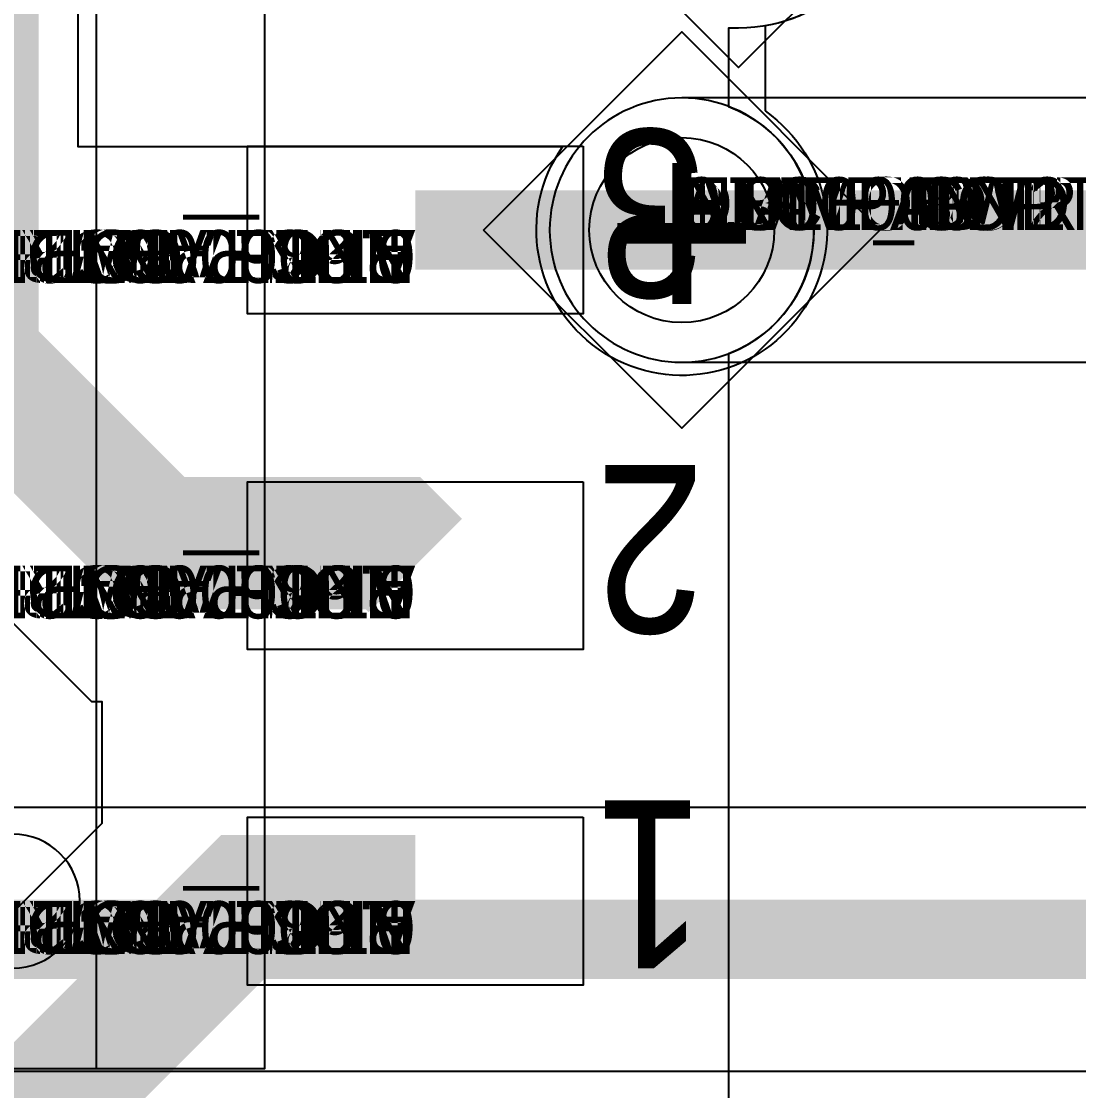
# Model space of a CAD drawing. Extents: x 0 to 323, y 0 to 320.
# Drawn here: x 37.048 to 41.05, y 174.633 to 178.68 of the extents above; entities that cross this region are included whole.
import ezdxf
from ezdxf.enums import TextEntityAlignment as Align

# ---------------------------------------------------------------- set-up
doc = ezdxf.new("R2010")
doc.units = 0
doc.header["$MEASUREMENT"] = 0
doc.layers.get('0').update_dxf_attribs({"linetype": 'CONTINUOUS'})
for name, color, linetype in [('CDN_FIGURES', 7, 'CONTINUOUS'), ('ETCH_BOTTOM', 7, 'CONTINUOUS'), ('ETCH_GND', 3, 'CONTINUOUS'), ('ETCH_INT1', 4, 'CONTINUOUS'), ('ETCH_INT2', 5, 'CONTINUOUS'), ('ETCH_PWR', 6, 'CONTINUOUS'), ('ETCH_TOP', 2, 'CONTINUOUS'), ('MANUFACTURING_NCLEGEND-1-6', 8, 'CONTINUOUS'), ('PACKAGE_GEOMETRY_ASSEMBLY_TOP', 11, 'CONTINUOUS'), ('PACKAGE_GEOMETRY_PIN_NUMBER', 9, 'CONTINUOUS')]:
    doc.layers.add(name, color=color, linetype=linetype)

# ---------------------------------------------------------------- blocks, each defined once
blk = doc.blocks.new('PAD_INFO')
for tag in ['SHAPE_TYPE', 'PAD_HEIGHT', 'PAD_LAYER', 'PAD_TYPE', 'PAD_WIDTH']:
    blk.add_attdef(tag, (0, 0), '', height=0.2)
at = {"flags": 2}
blk.add_attdef('CDN_TYPE', (0, 0), '', height=0.2, dxfattribs=at)
blk = doc.blocks.new('DRILL_INFO')
at = {"flags": 2}
blk.add_attdef('CDN_TYPE', (0, 0), '', height=0.2, dxfattribs=at)
for tag in ['FSHAPE', 'FCHAR', 'DRILL_HEIGHT', 'DIAMETER', 'PLATED', 'DRILL_WIDTH']:
    blk.add_attdef(tag, (0, 0), '', height=0.2)
blk = doc.blocks.new('VIA0700X0300')
at = {"layer": 'ETCH_BOTTOM'}
blk.add_circle((0, 0), 0.35, dxfattribs=at)
at = {"layer": 'ETCH_GND'}
blk.add_circle((0, 0), 0.35, dxfattribs=at)
at = {"layer": 'ETCH_INT1'}
blk.add_circle((0, 0), 0.35, dxfattribs=at)
at = {"layer": 'ETCH_INT2'}
blk.add_circle((0, 0), 0.35, dxfattribs=at)
at = {"layer": 'ETCH_PWR'}
blk.add_circle((0, 0), 0.35, dxfattribs=at)
at = {"layer": 'ETCH_TOP'}
blk.add_circle((0, 0), 0.35, dxfattribs=at)
ref = blk.add_blockref('PAD_INFO', (0, 0))
ref.add_attrib('PAD_LAYER', 'ETCH_TOP', (0, 0), dxfattribs={"height": 0.2})
ref.add_attrib('SHAPE_TYPE', 'NULL', (0, 0), dxfattribs={"height": 0.2})
ref.add_attrib('PAD_TYPE', 'ANTIPAD', (0, 0), dxfattribs={"height": 0.2})
ref.add_attrib('PAD_WIDTH', '0.000000', (0, 0), dxfattribs={"height": 0.2})
ref.add_attrib('PAD_HEIGHT', '0.000000', (0, 0), dxfattribs={"height": 0.2})
ref = blk.add_blockref('PAD_INFO', (0, 0))
ref.add_attrib('PAD_LAYER', 'ETCH_GND', (0, 0), dxfattribs={"height": 0.2})
ref.add_attrib('SHAPE_TYPE', 'NULL', (0, 0), dxfattribs={"height": 0.2})
ref.add_attrib('PAD_TYPE', 'ANTIPAD', (0, 0), dxfattribs={"height": 0.2})
ref.add_attrib('PAD_WIDTH', '0.000000', (0, 0), dxfattribs={"height": 0.2})
ref.add_attrib('PAD_HEIGHT', '0.000000', (0, 0), dxfattribs={"height": 0.2})
ref = blk.add_blockref('PAD_INFO', (0, 0))
ref.add_attrib('PAD_LAYER', 'ETCH_INT1', (0, 0), dxfattribs={"height": 0.2})
ref.add_attrib('SHAPE_TYPE', 'NULL', (0, 0), dxfattribs={"height": 0.2})
ref.add_attrib('PAD_TYPE', 'ANTIPAD', (0, 0), dxfattribs={"height": 0.2})
ref.add_attrib('PAD_WIDTH', '0.000000', (0, 0), dxfattribs={"height": 0.2})
ref.add_attrib('PAD_HEIGHT', '0.000000', (0, 0), dxfattribs={"height": 0.2})
ref = blk.add_blockref('PAD_INFO', (0, 0))
ref.add_attrib('PAD_LAYER', 'ETCH_INT2', (0, 0), dxfattribs={"height": 0.2})
ref.add_attrib('SHAPE_TYPE', 'NULL', (0, 0), dxfattribs={"height": 0.2})
ref.add_attrib('PAD_TYPE', 'ANTIPAD', (0, 0), dxfattribs={"height": 0.2})
ref.add_attrib('PAD_WIDTH', '0.000000', (0, 0), dxfattribs={"height": 0.2})
ref.add_attrib('PAD_HEIGHT', '0.000000', (0, 0), dxfattribs={"height": 0.2})
ref = blk.add_blockref('PAD_INFO', (0, 0))
ref.add_attrib('PAD_LAYER', 'ETCH_PWR', (0, 0), dxfattribs={"height": 0.2})
ref.add_attrib('SHAPE_TYPE', 'NULL', (0, 0), dxfattribs={"height": 0.2})
ref.add_attrib('PAD_TYPE', 'ANTIPAD', (0, 0), dxfattribs={"height": 0.2})
ref.add_attrib('PAD_WIDTH', '0.000000', (0, 0), dxfattribs={"height": 0.2})
ref.add_attrib('PAD_HEIGHT', '0.000000', (0, 0), dxfattribs={"height": 0.2})
ref = blk.add_blockref('PAD_INFO', (0, 0))
ref.add_attrib('PAD_LAYER', 'ETCH_BOTTOM', (0, 0), dxfattribs={"height": 0.2})
ref.add_attrib('SHAPE_TYPE', 'NULL', (0, 0), dxfattribs={"height": 0.2})
ref.add_attrib('PAD_TYPE', 'ANTIPAD', (0, 0), dxfattribs={"height": 0.2})
ref.add_attrib('PAD_WIDTH', '0.000000', (0, 0), dxfattribs={"height": 0.2})
ref.add_attrib('PAD_HEIGHT', '0.000000', (0, 0), dxfattribs={"height": 0.2})
ref = blk.add_blockref('PAD_INFO', (0, 0))
ref.add_attrib('PAD_LAYER', 'ETCH_TOP', (0, 0), dxfattribs={"height": 0.2})
ref.add_attrib('SHAPE_TYPE', 'NULL', (0, 0), dxfattribs={"height": 0.2})
ref.add_attrib('PAD_TYPE', 'THERMAL', (0, 0), dxfattribs={"height": 0.2})
ref.add_attrib('PAD_WIDTH', '0.000000', (0, 0), dxfattribs={"height": 0.2})
ref.add_attrib('PAD_HEIGHT', '0.000000', (0, 0), dxfattribs={"height": 0.2})
ref = blk.add_blockref('PAD_INFO', (0, 0))
ref.add_attrib('PAD_LAYER', 'ETCH_GND', (0, 0), dxfattribs={"height": 0.2})
ref.add_attrib('SHAPE_TYPE', 'NULL', (0, 0), dxfattribs={"height": 0.2})
ref.add_attrib('PAD_TYPE', 'THERMAL', (0, 0), dxfattribs={"height": 0.2})
ref.add_attrib('PAD_WIDTH', '0.000000', (0, 0), dxfattribs={"height": 0.2})
ref.add_attrib('PAD_HEIGHT', '0.000000', (0, 0), dxfattribs={"height": 0.2})
ref = blk.add_blockref('PAD_INFO', (0, 0))
ref.add_attrib('PAD_LAYER', 'ETCH_INT1', (0, 0), dxfattribs={"height": 0.2})
ref.add_attrib('SHAPE_TYPE', 'NULL', (0, 0), dxfattribs={"height": 0.2})
ref.add_attrib('PAD_TYPE', 'THERMAL', (0, 0), dxfattribs={"height": 0.2})
ref.add_attrib('PAD_WIDTH', '0.000000', (0, 0), dxfattribs={"height": 0.2})
ref.add_attrib('PAD_HEIGHT', '0.000000', (0, 0), dxfattribs={"height": 0.2})
ref = blk.add_blockref('PAD_INFO', (0, 0))
ref.add_attrib('PAD_LAYER', 'ETCH_INT2', (0, 0), dxfattribs={"height": 0.2})
ref.add_attrib('SHAPE_TYPE', 'NULL', (0, 0), dxfattribs={"height": 0.2})
ref.add_attrib('PAD_TYPE', 'THERMAL', (0, 0), dxfattribs={"height": 0.2})
ref.add_attrib('PAD_WIDTH', '0.000000', (0, 0), dxfattribs={"height": 0.2})
ref.add_attrib('PAD_HEIGHT', '0.000000', (0, 0), dxfattribs={"height": 0.2})
ref = blk.add_blockref('PAD_INFO', (0, 0))
ref.add_attrib('PAD_LAYER', 'ETCH_PWR', (0, 0), dxfattribs={"height": 0.2})
ref.add_attrib('SHAPE_TYPE', 'NULL', (0, 0), dxfattribs={"height": 0.2})
ref.add_attrib('PAD_TYPE', 'THERMAL', (0, 0), dxfattribs={"height": 0.2})
ref.add_attrib('PAD_WIDTH', '0.000000', (0, 0), dxfattribs={"height": 0.2})
ref.add_attrib('PAD_HEIGHT', '0.000000', (0, 0), dxfattribs={"height": 0.2})
ref = blk.add_blockref('PAD_INFO', (0, 0))
ref.add_attrib('PAD_LAYER', 'ETCH_BOTTOM', (0, 0), dxfattribs={"height": 0.2})
ref.add_attrib('SHAPE_TYPE', 'NULL', (0, 0), dxfattribs={"height": 0.2})
ref.add_attrib('PAD_TYPE', 'THERMAL', (0, 0), dxfattribs={"height": 0.2})
ref.add_attrib('PAD_WIDTH', '0.000000', (0, 0), dxfattribs={"height": 0.2})
ref.add_attrib('PAD_HEIGHT', '0.000000', (0, 0), dxfattribs={"height": 0.2})
ref = blk.add_blockref('PAD_INFO', (0, 0))
ref.add_attrib('PAD_LAYER', 'ETCH_TOP', (0, 0), dxfattribs={"height": 0.2})
ref.add_attrib('SHAPE_TYPE', 'CIRCLE', (0, 0), dxfattribs={"height": 0.2})
ref.add_attrib('PAD_TYPE', 'REGULAR', (0, 0), dxfattribs={"height": 0.2})
ref.add_attrib('PAD_WIDTH', '0.700000', (0, 0), dxfattribs={"height": 0.2})
ref.add_attrib('PAD_HEIGHT', '0.700000', (0, 0), dxfattribs={"height": 0.2})
ref = blk.add_blockref('PAD_INFO', (0, 0))
ref.add_attrib('PAD_LAYER', 'ETCH_GND', (0, 0), dxfattribs={"height": 0.2})
ref.add_attrib('SHAPE_TYPE', 'CIRCLE', (0, 0), dxfattribs={"height": 0.2})
ref.add_attrib('PAD_TYPE', 'REGULAR', (0, 0), dxfattribs={"height": 0.2})
ref.add_attrib('PAD_WIDTH', '0.700000', (0, 0), dxfattribs={"height": 0.2})
ref.add_attrib('PAD_HEIGHT', '0.700000', (0, 0), dxfattribs={"height": 0.2})
ref = blk.add_blockref('PAD_INFO', (0, 0))
ref.add_attrib('PAD_LAYER', 'ETCH_INT1', (0, 0), dxfattribs={"height": 0.2})
ref.add_attrib('SHAPE_TYPE', 'CIRCLE', (0, 0), dxfattribs={"height": 0.2})
ref.add_attrib('PAD_TYPE', 'REGULAR', (0, 0), dxfattribs={"height": 0.2})
ref.add_attrib('PAD_WIDTH', '0.700000', (0, 0), dxfattribs={"height": 0.2})
ref.add_attrib('PAD_HEIGHT', '0.700000', (0, 0), dxfattribs={"height": 0.2})
ref = blk.add_blockref('PAD_INFO', (0, 0))
ref.add_attrib('PAD_LAYER', 'ETCH_INT2', (0, 0), dxfattribs={"height": 0.2})
ref.add_attrib('SHAPE_TYPE', 'CIRCLE', (0, 0), dxfattribs={"height": 0.2})
ref.add_attrib('PAD_TYPE', 'REGULAR', (0, 0), dxfattribs={"height": 0.2})
ref.add_attrib('PAD_WIDTH', '0.700000', (0, 0), dxfattribs={"height": 0.2})
ref.add_attrib('PAD_HEIGHT', '0.700000', (0, 0), dxfattribs={"height": 0.2})
ref = blk.add_blockref('PAD_INFO', (0, 0))
ref.add_attrib('PAD_LAYER', 'ETCH_PWR', (0, 0), dxfattribs={"height": 0.2})
ref.add_attrib('SHAPE_TYPE', 'CIRCLE', (0, 0), dxfattribs={"height": 0.2})
ref.add_attrib('PAD_TYPE', 'REGULAR', (0, 0), dxfattribs={"height": 0.2})
ref.add_attrib('PAD_WIDTH', '0.700000', (0, 0), dxfattribs={"height": 0.2})
ref.add_attrib('PAD_HEIGHT', '0.700000', (0, 0), dxfattribs={"height": 0.2})
ref = blk.add_blockref('PAD_INFO', (0, 0))
ref.add_attrib('PAD_LAYER', 'ETCH_BOTTOM', (0, 0), dxfattribs={"height": 0.2})
ref.add_attrib('SHAPE_TYPE', 'CIRCLE', (0, 0), dxfattribs={"height": 0.2})
ref.add_attrib('PAD_TYPE', 'REGULAR', (0, 0), dxfattribs={"height": 0.2})
ref.add_attrib('PAD_WIDTH', '0.700000', (0, 0), dxfattribs={"height": 0.2})
ref.add_attrib('PAD_HEIGHT', '0.700000', (0, 0), dxfattribs={"height": 0.2})
ref = blk.add_blockref('DRILL_INFO', (0, 0))
ref.add_attrib('DIAMETER', '0.300000', (0, 0), dxfattribs={"height": 0.2})
ref.add_attrib('PLATED', 'PLATED', (0, 0), dxfattribs={"height": 0.2})
ref.add_attrib('FSHAPE', 'DIAMOND', (0, 0), dxfattribs={"height": 0.2})
ref.add_attrib('FCHAR', '+', (0, 0), dxfattribs={"height": 0.2})
ref.add_attrib('DRILL_WIDTH', '1.500000', (0, 0), dxfattribs={"height": 0.2})
ref.add_attrib('DRILL_HEIGHT', '1.500000', (0, 0), dxfattribs={"height": 0.2})
for tag in ['CDN_TYPE', 'PIN']:
    blk.add_attdef(tag, (0, 0), '', height=0.2)
at = {"flags": 2}
for tag in ['PSTKNAME', 'BBV']:
    blk.add_attdef(tag, (0, 0), '', height=0.2, dxfattribs=at)
blk = doc.blocks.new('FIGURE_DIAMOND')
at = {"layer": 'CDN_FIGURES'}
blk.add_lwpolyline([(-0.5, 0), (0, 0.5), (0.5, 0), (0, -0.5)], close=True, dxfattribs=at)
blk = doc.blocks.new('SMD50_25')
at = {"layer": 'ETCH_TOP'}
blk.add_lwpolyline([(-0.635, -0.3175), (-0.635, 0.3175), (0.635, 0.3175), (0.635, -0.3175)], close=True, dxfattribs=at)
ref = blk.add_blockref('PAD_INFO', (0, 0))
ref.add_attrib('PAD_LAYER', 'ETCH_TOP', (0, 0), dxfattribs={"height": 0.2})
ref.add_attrib('SHAPE_TYPE', 'NULL', (0, 0), dxfattribs={"height": 0.2})
ref.add_attrib('PAD_TYPE', 'ANTIPAD', (0, 0), dxfattribs={"height": 0.2})
ref.add_attrib('PAD_WIDTH', '0.000000', (0, 0), dxfattribs={"height": 0.2})
ref.add_attrib('PAD_HEIGHT', '0.000000', (0, 0), dxfattribs={"height": 0.2})
ref = blk.add_blockref('PAD_INFO', (0, 0))
ref.add_attrib('PAD_LAYER', 'ETCH_GND', (0, 0), dxfattribs={"height": 0.2})
ref.add_attrib('SHAPE_TYPE', 'NULL', (0, 0), dxfattribs={"height": 0.2})
ref.add_attrib('PAD_TYPE', 'ANTIPAD', (0, 0), dxfattribs={"height": 0.2})
ref.add_attrib('PAD_WIDTH', '0.000000', (0, 0), dxfattribs={"height": 0.2})
ref.add_attrib('PAD_HEIGHT', '0.000000', (0, 0), dxfattribs={"height": 0.2})
ref = blk.add_blockref('PAD_INFO', (0, 0))
ref.add_attrib('PAD_LAYER', 'ETCH_INT1', (0, 0), dxfattribs={"height": 0.2})
ref.add_attrib('SHAPE_TYPE', 'NULL', (0, 0), dxfattribs={"height": 0.2})
ref.add_attrib('PAD_TYPE', 'ANTIPAD', (0, 0), dxfattribs={"height": 0.2})
ref.add_attrib('PAD_WIDTH', '0.000000', (0, 0), dxfattribs={"height": 0.2})
ref.add_attrib('PAD_HEIGHT', '0.000000', (0, 0), dxfattribs={"height": 0.2})
ref = blk.add_blockref('PAD_INFO', (0, 0))
ref.add_attrib('PAD_LAYER', 'ETCH_INT2', (0, 0), dxfattribs={"height": 0.2})
ref.add_attrib('SHAPE_TYPE', 'NULL', (0, 0), dxfattribs={"height": 0.2})
ref.add_attrib('PAD_TYPE', 'ANTIPAD', (0, 0), dxfattribs={"height": 0.2})
ref.add_attrib('PAD_WIDTH', '0.000000', (0, 0), dxfattribs={"height": 0.2})
ref.add_attrib('PAD_HEIGHT', '0.000000', (0, 0), dxfattribs={"height": 0.2})
ref = blk.add_blockref('PAD_INFO', (0, 0))
ref.add_attrib('PAD_LAYER', 'ETCH_PWR', (0, 0), dxfattribs={"height": 0.2})
ref.add_attrib('SHAPE_TYPE', 'NULL', (0, 0), dxfattribs={"height": 0.2})
ref.add_attrib('PAD_TYPE', 'ANTIPAD', (0, 0), dxfattribs={"height": 0.2})
ref.add_attrib('PAD_WIDTH', '0.000000', (0, 0), dxfattribs={"height": 0.2})
ref.add_attrib('PAD_HEIGHT', '0.000000', (0, 0), dxfattribs={"height": 0.2})
ref = blk.add_blockref('PAD_INFO', (0, 0))
ref.add_attrib('PAD_LAYER', 'ETCH_BOTTOM', (0, 0), dxfattribs={"height": 0.2})
ref.add_attrib('SHAPE_TYPE', 'NULL', (0, 0), dxfattribs={"height": 0.2})
ref.add_attrib('PAD_TYPE', 'ANTIPAD', (0, 0), dxfattribs={"height": 0.2})
ref.add_attrib('PAD_WIDTH', '0.000000', (0, 0), dxfattribs={"height": 0.2})
ref.add_attrib('PAD_HEIGHT', '0.000000', (0, 0), dxfattribs={"height": 0.2})
ref = blk.add_blockref('PAD_INFO', (0, 0))
ref.add_attrib('PAD_LAYER', 'ETCH_TOP', (0, 0), dxfattribs={"height": 0.2})
ref.add_attrib('SHAPE_TYPE', 'NULL', (0, 0), dxfattribs={"height": 0.2})
ref.add_attrib('PAD_TYPE', 'THERMAL', (0, 0), dxfattribs={"height": 0.2})
ref.add_attrib('PAD_WIDTH', '0.000000', (0, 0), dxfattribs={"height": 0.2})
ref.add_attrib('PAD_HEIGHT', '0.000000', (0, 0), dxfattribs={"height": 0.2})
ref = blk.add_blockref('PAD_INFO', (0, 0))
ref.add_attrib('PAD_LAYER', 'ETCH_GND', (0, 0), dxfattribs={"height": 0.2})
ref.add_attrib('SHAPE_TYPE', 'NULL', (0, 0), dxfattribs={"height": 0.2})
ref.add_attrib('PAD_TYPE', 'THERMAL', (0, 0), dxfattribs={"height": 0.2})
ref.add_attrib('PAD_WIDTH', '0.000000', (0, 0), dxfattribs={"height": 0.2})
ref.add_attrib('PAD_HEIGHT', '0.000000', (0, 0), dxfattribs={"height": 0.2})
ref = blk.add_blockref('PAD_INFO', (0, 0))
ref.add_attrib('PAD_LAYER', 'ETCH_INT1', (0, 0), dxfattribs={"height": 0.2})
ref.add_attrib('SHAPE_TYPE', 'NULL', (0, 0), dxfattribs={"height": 0.2})
ref.add_attrib('PAD_TYPE', 'THERMAL', (0, 0), dxfattribs={"height": 0.2})
ref.add_attrib('PAD_WIDTH', '0.000000', (0, 0), dxfattribs={"height": 0.2})
ref.add_attrib('PAD_HEIGHT', '0.000000', (0, 0), dxfattribs={"height": 0.2})
ref = blk.add_blockref('PAD_INFO', (0, 0))
ref.add_attrib('PAD_LAYER', 'ETCH_INT2', (0, 0), dxfattribs={"height": 0.2})
ref.add_attrib('SHAPE_TYPE', 'NULL', (0, 0), dxfattribs={"height": 0.2})
ref.add_attrib('PAD_TYPE', 'THERMAL', (0, 0), dxfattribs={"height": 0.2})
ref.add_attrib('PAD_WIDTH', '0.000000', (0, 0), dxfattribs={"height": 0.2})
ref.add_attrib('PAD_HEIGHT', '0.000000', (0, 0), dxfattribs={"height": 0.2})
ref = blk.add_blockref('PAD_INFO', (0, 0))
ref.add_attrib('PAD_LAYER', 'ETCH_PWR', (0, 0), dxfattribs={"height": 0.2})
ref.add_attrib('SHAPE_TYPE', 'NULL', (0, 0), dxfattribs={"height": 0.2})
ref.add_attrib('PAD_TYPE', 'THERMAL', (0, 0), dxfattribs={"height": 0.2})
ref.add_attrib('PAD_WIDTH', '0.000000', (0, 0), dxfattribs={"height": 0.2})
ref.add_attrib('PAD_HEIGHT', '0.000000', (0, 0), dxfattribs={"height": 0.2})
ref = blk.add_blockref('PAD_INFO', (0, 0))
ref.add_attrib('PAD_LAYER', 'ETCH_BOTTOM', (0, 0), dxfattribs={"height": 0.2})
ref.add_attrib('SHAPE_TYPE', 'NULL', (0, 0), dxfattribs={"height": 0.2})
ref.add_attrib('PAD_TYPE', 'THERMAL', (0, 0), dxfattribs={"height": 0.2})
ref.add_attrib('PAD_WIDTH', '0.000000', (0, 0), dxfattribs={"height": 0.2})
ref.add_attrib('PAD_HEIGHT', '0.000000', (0, 0), dxfattribs={"height": 0.2})
ref = blk.add_blockref('PAD_INFO', (0, 0))
ref.add_attrib('PAD_LAYER', 'ETCH_TOP', (0, 0), dxfattribs={"height": 0.2})
ref.add_attrib('SHAPE_TYPE', 'RECTANGLE', (0, 0), dxfattribs={"height": 0.2})
ref.add_attrib('PAD_TYPE', 'REGULAR', (0, 0), dxfattribs={"height": 0.2})
ref.add_attrib('PAD_WIDTH', '1.270000', (0, 0), dxfattribs={"height": 0.2})
ref.add_attrib('PAD_HEIGHT', '0.635000', (0, 0), dxfattribs={"height": 0.2})
ref = blk.add_blockref('PAD_INFO', (0, 0))
ref.add_attrib('PAD_LAYER', 'ETCH_GND', (0, 0), dxfattribs={"height": 0.2})
ref.add_attrib('SHAPE_TYPE', 'NULL', (0, 0), dxfattribs={"height": 0.2})
ref.add_attrib('PAD_TYPE', 'REGULAR', (0, 0), dxfattribs={"height": 0.2})
ref.add_attrib('PAD_WIDTH', '0.000000', (0, 0), dxfattribs={"height": 0.2})
ref.add_attrib('PAD_HEIGHT', '0.000000', (0, 0), dxfattribs={"height": 0.2})
ref = blk.add_blockref('PAD_INFO', (0, 0))
ref.add_attrib('PAD_LAYER', 'ETCH_INT1', (0, 0), dxfattribs={"height": 0.2})
ref.add_attrib('SHAPE_TYPE', 'NULL', (0, 0), dxfattribs={"height": 0.2})
ref.add_attrib('PAD_TYPE', 'REGULAR', (0, 0), dxfattribs={"height": 0.2})
ref.add_attrib('PAD_WIDTH', '0.000000', (0, 0), dxfattribs={"height": 0.2})
ref.add_attrib('PAD_HEIGHT', '0.000000', (0, 0), dxfattribs={"height": 0.2})
ref = blk.add_blockref('PAD_INFO', (0, 0))
ref.add_attrib('PAD_LAYER', 'ETCH_INT2', (0, 0), dxfattribs={"height": 0.2})
ref.add_attrib('SHAPE_TYPE', 'NULL', (0, 0), dxfattribs={"height": 0.2})
ref.add_attrib('PAD_TYPE', 'REGULAR', (0, 0), dxfattribs={"height": 0.2})
ref.add_attrib('PAD_WIDTH', '0.000000', (0, 0), dxfattribs={"height": 0.2})
ref.add_attrib('PAD_HEIGHT', '0.000000', (0, 0), dxfattribs={"height": 0.2})
ref = blk.add_blockref('PAD_INFO', (0, 0))
ref.add_attrib('PAD_LAYER', 'ETCH_PWR', (0, 0), dxfattribs={"height": 0.2})
ref.add_attrib('SHAPE_TYPE', 'NULL', (0, 0), dxfattribs={"height": 0.2})
ref.add_attrib('PAD_TYPE', 'REGULAR', (0, 0), dxfattribs={"height": 0.2})
ref.add_attrib('PAD_WIDTH', '0.000000', (0, 0), dxfattribs={"height": 0.2})
ref.add_attrib('PAD_HEIGHT', '0.000000', (0, 0), dxfattribs={"height": 0.2})
ref = blk.add_blockref('PAD_INFO', (0, 0))
ref.add_attrib('PAD_LAYER', 'ETCH_BOTTOM', (0, 0), dxfattribs={"height": 0.2})
ref.add_attrib('SHAPE_TYPE', 'NULL', (0, 0), dxfattribs={"height": 0.2})
ref.add_attrib('PAD_TYPE', 'REGULAR', (0, 0), dxfattribs={"height": 0.2})
ref.add_attrib('PAD_WIDTH', '0.000000', (0, 0), dxfattribs={"height": 0.2})
ref.add_attrib('PAD_HEIGHT', '0.000000', (0, 0), dxfattribs={"height": 0.2})
ref = blk.add_blockref('DRILL_INFO', (0, 0))
ref.add_attrib('DIAMETER', '0.000000', (0, 0), dxfattribs={"height": 0.2})
ref.add_attrib('PLATED', 'NON_PLATED', (0, 0), dxfattribs={"height": 0.2})
ref.add_attrib('FSHAPE', 'NULL', (0, 0), dxfattribs={"height": 0.2})
ref.add_attrib('DRILL_WIDTH', '0.000000', (0, 0), dxfattribs={"height": 0.2})
ref.add_attrib('DRILL_HEIGHT', '0.000000', (0, 0), dxfattribs={"height": 0.2})
for tag in ['CDN_TYPE', 'PIN']:
    blk.add_attdef(tag, (0, 0), '', height=0.2)
at = {"flags": 2}
for tag in ['PSTKNAME', 'BBV']:
    blk.add_attdef(tag, (0, 0), '', height=0.2, dxfattribs=at)
blk = doc.blocks.new('SOIC8')
at = {"layer": 'PACKAGE_GEOMETRY_ASSEMBLY_TOP'}
blk.add_lwpolyline([(-1.905, -2.54), (-1.905, 2.54), (1.905, 2.54), (1.905, -2.54)], close=True, dxfattribs=at)
blk.add_lwpolyline([(-1.27, 2.54), (-1.27, -2.54)], dxfattribs=at)
blk.add_lwpolyline([(-0.6985, 1.905, 1), (-1.2065, 1.905, 1)], format="xyb", close=True, dxfattribs=at)
at = {"layer": 'ETCH_TOP'}
ref = blk.add_blockref('SMD50_25', (-2.4765, 1.905), dxfattribs=at)
ref.add_attrib('CDN_TYPE', 'PIN', (0, 0), dxfattribs={"height": 0.2})
ref.add_attrib('PIN', '1', (0, 0), dxfattribs={"height": 0.2})
ref = blk.add_blockref('SMD50_25', (-2.4765, 0.635), dxfattribs=at)
ref.add_attrib('CDN_TYPE', 'PIN', (0, 0), dxfattribs={"height": 0.2})
ref.add_attrib('PIN', '2', (0, 0), dxfattribs={"height": 0.2})
ref = blk.add_blockref('SMD50_25', (-2.4765, -0.635), dxfattribs=at)
ref.add_attrib('CDN_TYPE', 'PIN', (0, 0), dxfattribs={"height": 0.2})
ref.add_attrib('PIN', '3', (0, 0), dxfattribs={"height": 0.2})
ref = blk.add_blockref('SMD50_25', (-2.4765, -1.905), dxfattribs=at)
ref.add_attrib('CDN_TYPE', 'PIN', (0, 0), dxfattribs={"height": 0.2})
ref.add_attrib('PIN', '4', (0, 0), dxfattribs={"height": 0.2})
at = {"flags": 2}
for tag in ['SYMBOL_TYPE', 'CDN_TYPE', 'REFDES']:
    blk.add_attdef(tag, (0, 0), '', height=0.2, dxfattribs=at)

msp = doc.modelspace()

# ---------------------------------------------------------------- linework, layer by layer
at = {"layer": 'ETCH_BOTTOM'}
msp.add_lwpolyline([(39.8627, 178.3414, -2.41335), (39.0965, 178.2054), (37.2625, 178.2054), (37.2625, 182.0556), (39.8627, 182.0556), (39.8627, 180.9347, -0.755811), (39.8627, 179.8763), (39.8627, 179.8472, -0.845035), (39.8627, 178.6638)], format="xyb", close=True, dxfattribs=at)
at = {"layer": 'ETCH_GND'}
msp.add_lwpolyline([(40.0477, 177.8905, 1), (39.0475, 177.8905, 1)], format="xyb", close=True, dxfattribs=at)
at = {"layer": 'ETCH_INT1'}
for points, format in [([(57.1255, 179.1756), (56.3405, 178.3906), (53.6918, 178.3906, 3.277201), (53.1334, 178.3906), (50.8847, 178.3906), (50.2997, 178.9756), (48.3067, 178.9756, 1.643726), (47.4185, 178.9756), (43.819, 178.9756), (43.789, 179.0056), (42.8362, 179.0056), (42.2212, 178.3906), (39.5476, 178.3906, 1), (39.5476, 177.3904), (42.6354, 177.3904), (42.8692, 177.6242, 0.887244), (43.7981, 177.9754), (49.526, 177.9754, 1.381872), (50.3531, 177.5078), (50.4705, 177.3904), (56.3705, 177.3904), (57.309, 176.4519, 1)], "xyb"), ([(56.5776, 177.8905, 0.3, 0.3, 0), (50.6776, 177.8905, 0.3, 0.3, 0), (50.0926, 178.4755, 0.3, 0.3, 0), (43.6119, 178.4755, 0.3, 0.3, 0), (43.5819, 178.5055, 0.3, 0.3, 0), (43.0433, 178.5055, 0.3, 0.3, 0), (42.4283, 177.8905, 0.3, 0.3, 0), (39.5476, 177.8905, 0.3, 0.3, 0)], "xyseb")]:
    msp.add_lwpolyline(points, format=format, dxfattribs=at)
at = {"layer": 'ETCH_INT2'}
for points, format in [([(143.3126, 210.5862, 0.3, 0.3, 0), (127.4319, 194.7055, 0.3, 0.3, 0), (127.3126, 194.7055, 0.3, 0.3, 0), (124.8626, 192.2555, 0.3, 0.3, 0), (124.8626, 186.6055, 0.3, 0.3, 0), (119.0846, 180.8275, 0.3, 0.3, 0), (119.0846, 180.7082, 0.3, 0.3, 0), (114.2269, 175.8505, 0.3, 0.3, 0), (105.8483, 175.8505, 0.3, 0.3, 0), (105.6033, 175.6055, 0.3, 0.3, 0), (85.7819, 175.6055, 0.3, 0.3, 0), (85.5819, 175.8055, 0.3, 0.3, 0), (78.9933, 175.8055, 0.3, 0.3, 0), (78.5933, 175.4055, 0.3, 0.3, 0), (70.0433, 175.4055, 0.3, 0.3, 0), (69.6433, 175.0055, 0.3, 0.3, 0), (53.5819, 175.0055, 0.3, 0.3, 0), (52.9819, 175.6055, 0.3, 0.3, 0), (48.3433, 175.6055, 0.3, 0.3, 0), (47.9433, 175.2055, 0.3, 0.3, 0), (22.3626, 175.2055, 0.3, 0.3, 0), (19.7426, 177.8255, 0.3, 0.3, 0), (16.0126, 177.8255, 0.3, 0.3, 0)], "xyseb"), ([(69.8504, 174.5054), (53.3748, 174.5054), (52.7748, 175.1054), (48.5504, 175.1054), (48.1504, 174.7054), (30.0767, 174.7054, -70.921901), (30.0485, 174.7054), (22.1555, 174.7054), (19.5355, 177.3254), (16.936, 177.3254, -3.946266), (16.936, 178.3256), (19.9497, 178.3256), (22.5697, 175.7056), (42.5855, 175.7056, -1.362386), (43.5397, 175.7056), (47.7362, 175.7056), (48.1362, 176.1056), (53.189, 176.1056), (53.789, 175.5056), (59.6355, 175.5056, -1.362386)], "xyb")]:
    msp.add_lwpolyline(points, format=format, dxfattribs=at)
msp.add_lwpolyline([(40.0477, 177.8905, 1), (39.0475, 177.8905, 1)], format="xyb", close=True, dxfattribs=at)
at = {"layer": 'ETCH_PWR'}
msp.add_lwpolyline([(40.0477, 177.8905, 1), (39.0475, 177.8905, 1)], format="xyb", close=True, dxfattribs=at)
at = {"layer": 'ETCH_TOP'}
for points, format in [([(40.9127, 186.7056), (40.9127, 183.0056), (41.4627, 183.0056), (41.4627, 180.4054), (37.4627, 180.4054), (37.4627, 180.0281), (39.7242, 180.0281), (39.7242, 179.8556), (39.7626, 179.8556, -1), (39.7626, 178.6554), (39.7242, 178.6554), (39.7242, 178.3584, -0.691425), (39.7242, 177.4226), (39.7242, 174.4829), (37.8887, 174.4829), (37.8627, 174.4569), (37.8627, 171.9554), (34.9105, 171.9554, -0.187297)], "xyb"), ([(38.5391, 176.6205, 0.5, 0.5, 0), (38.4541, 176.7055, 0.5, 0.5, 0), (37.5626, 176.7055, 0.5, 0.5, 0), (36.8626, 177.4055, 0.5, 0.5, 0), (36.8626, 181.7055, 0.5, 0.5, 0)], "xyseb"), ([(38.5391, 177.8905, 0.3, 0.3, 0), (39.5476, 177.8905, 0.3, 0.3, 0)], "xyseb"), ([(36.8126, 173.2555, 0.5, 0.5, 0), (37.0126, 173.4555, 0.5, 0.5, 0), (37.0126, 174.4555, 0.5, 0.5, 0), (37.9076, 175.3505, 0.5, 0.5, 0), (38.5391, 175.3505, 0.5, 0.5, 0)], "xyseb")]:
    msp.add_lwpolyline(points, format=format, dxfattribs=at)
msp.add_lwpolyline([(36.4125, 174.7041), (37.354, 175.6456), (37.354, 176.1054), (37.314, 176.1054), (36.2625, 177.1569)], dxfattribs=at)

# ---------------------------------------------------------------- block references
at = {"rotation": 180}
msp.add_blockref('SOIC8', (36.0626, 177.2555), dxfattribs=at)
at = {"layer": 'ETCH_TOP'}
msp.add_blockref('VIA0700X0300', (39.5476, 177.8905), dxfattribs=at)
at = {"layer": 'MANUFACTURING_NCLEGEND-1-6', "xscale": 1.5, "yscale": 1.5}
for p in [(39.7626, 179.2555), (39.5476, 177.8905)]:
    msp.add_blockref('FIGURE_DIAMOND', p, dxfattribs=at)

# ---------------------------------------------------------------- texts
at = {"layer": 'MANUFACTURING_NCLEGEND-1-6'}
msp.add_text('+', height=0.75, dxfattribs=at).set_placement((39.5476, 177.8905), align=Align.MIDDLE_CENTER)
at = {"layer": 'PACKAGE_GEOMETRY_PIN_NUMBER', "width": 0.88}
for s, p in [('3', (39.4281, 178.2715)), ('2', (39.4281, 177.0015)), ('1', (39.4281, 175.7315))]:
    msp.add_text(s, height=0.635, rotation=180, dxfattribs=at).set_placement(p, align=Align.CENTER)

doc.saveas('drawing.dxf')
